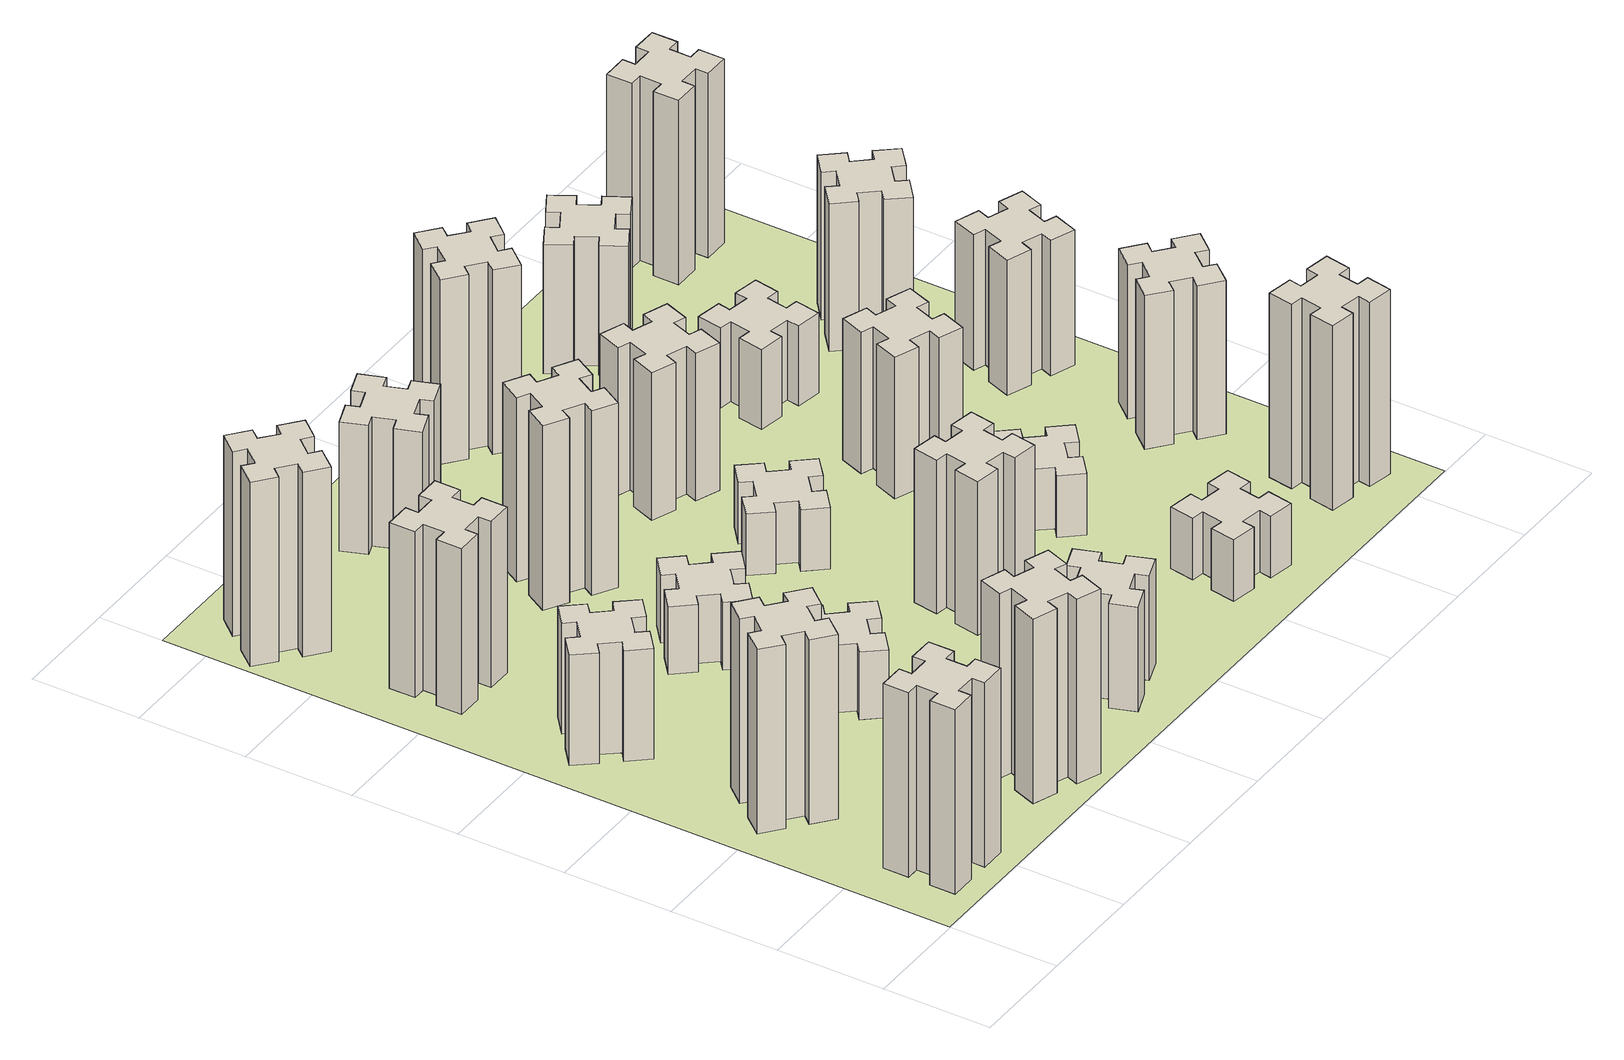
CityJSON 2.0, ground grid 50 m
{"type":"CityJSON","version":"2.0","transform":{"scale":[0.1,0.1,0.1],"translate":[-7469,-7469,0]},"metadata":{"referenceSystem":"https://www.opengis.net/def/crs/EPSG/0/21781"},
"CityObjects":{
"building1":{"type":"Building","attributes":{"class":"1000","function":"1000","usage":"1000","yearOfConstruction":2016,"roofType":"1000","measuredHeight":90,"storeysAboveGround":30,"storeysBelowGround":0},"geometry":[{"type":"Solid","lod":"1","boundaries":[[[[0,1,2,3,4,5,6,7,8,9,10,11,12,13,14,15,16,17,18,19]],[[17,16,20,21]],[[16,15,22,20]],[[15,14,23,22]],[[14,13,24,23]],[[13,12,25,24]],[[12,11,26,25]],[[11,10,27,26]],[[10,9,28,27]],[[9,8,29,28]],[[8,7,30,29]],[[7,6,31,30]],[[6,5,32,31]],[[5,4,33,32]],[[4,3,34,33]],[[3,2,35,34]],[[2,1,36,35]],[[1,0,37,36]],[[0,19,38,37]],[[19,18,39,38]],[[18,17,21,39]],[[24,25,26,27,28,29,30,31,32,33,34,35,36,37,38,39,21,20,22,23]]]]}]},
"building2":{"type":"Building","attributes":{"class":"1000","function":"1000","usage":"1000","yearOfConstruction":2016,"roofType":"1000","measuredHeight":90,"storeysAboveGround":30,"storeysBelowGround":0},"geometry":[{"type":"Solid","lod":"1","boundaries":[[[[40,41,42,43,44,45,46,47,48,49,50,51,52,53,54,55,56,57,58,59]],[[57,56,60,61]],[[56,55,62,60]],[[55,54,63,62]],[[54,53,64,63]],[[53,52,65,64]],[[52,51,66,65]],[[51,50,67,66]],[[50,49,68,67]],[[49,48,69,68]],[[48,47,70,69]],[[47,46,71,70]],[[46,45,72,71]],[[45,44,73,72]],[[44,43,74,73]],[[43,42,75,74]],[[42,41,76,75]],[[41,40,77,76]],[[40,59,78,77]],[[59,58,79,78]],[[58,57,61,79]],[[64,65,66,67,68,69,70,71,72,73,74,75,76,77,78,79,61,60,62,63]]]]}]},
"building3":{"type":"Building","attributes":{"class":"1000","function":"1000","usage":"1000","yearOfConstruction":2016,"roofType":"1000","measuredHeight":54,"storeysAboveGround":30,"storeysBelowGround":0},"geometry":[{"type":"Solid","lod":"1","boundaries":[[[[80,81,82,83,84,85,86,87,88,89,90,91,92,93,94,95,96,97,98,99]],[[97,96,100,101]],[[96,95,102,100]],[[95,94,103,102]],[[94,93,104,103]],[[93,92,105,104]],[[92,91,106,105]],[[91,90,107,106]],[[90,89,108,107]],[[89,88,109,108]],[[88,87,110,109]],[[87,86,111,110]],[[86,85,112,111]],[[85,84,113,112]],[[84,83,114,113]],[[83,82,115,114]],[[82,81,116,115]],[[81,80,117,116]],[[80,99,118,117]],[[99,98,119,118]],[[98,97,101,119]],[[104,105,106,107,108,109,110,111,112,113,114,115,116,117,118,119,101,100,102,103]]]]}]},
"building4":{"type":"Building","attributes":{"class":"1000","function":"1000","usage":"1000","yearOfConstruction":2016,"roofType":"1000","measuredHeight":81,"storeysAboveGround":30,"storeysBelowGround":0},"geometry":[{"type":"Solid","lod":"1","boundaries":[[[[120,121,122,123,124,125,126,127,128,129,130,131,132,133,134,135,136,137,138,139]],[[137,136,140,141]],[[136,135,142,140]],[[135,134,143,142]],[[134,133,144,143]],[[133,132,145,144]],[[132,131,146,145]],[[131,130,147,146]],[[130,129,148,147]],[[129,128,149,148]],[[128,127,150,149]],[[127,126,151,150]],[[126,125,152,151]],[[125,124,153,152]],[[124,123,154,153]],[[123,122,155,154]],[[122,121,156,155]],[[121,120,157,156]],[[120,139,158,157]],[[139,138,159,158]],[[138,137,141,159]],[[144,145,146,147,148,149,150,151,152,153,154,155,156,157,158,159,141,140,142,143]]]]}]},
"building5":{"type":"Building","attributes":{"class":"1000","function":"1000","usage":"1000","yearOfConstruction":2016,"roofType":"1000","measuredHeight":90,"storeysAboveGround":30,"storeysBelowGround":0},"geometry":[{"type":"Solid","lod":"1","boundaries":[[[[160,161,162,163,164,165,166,167,168,169,170,171,172,173,174,175,176,177,178,179]],[[177,176,180,181]],[[176,175,182,180]],[[175,174,183,182]],[[174,173,184,183]],[[173,172,185,184]],[[172,171,186,185]],[[171,170,187,186]],[[170,169,188,187]],[[169,168,189,188]],[[168,167,190,189]],[[167,166,191,190]],[[166,165,192,191]],[[165,164,193,192]],[[164,163,194,193]],[[163,162,195,194]],[[162,161,196,195]],[[161,160,197,196]],[[160,179,198,197]],[[179,178,199,198]],[[178,177,181,199]],[[184,185,186,187,188,189,190,191,192,193,194,195,196,197,198,199,181,180,182,183]]]]}]},
"building6":{"type":"Building","attributes":{"class":"1000","function":"1000","usage":"1000","yearOfConstruction":2016,"roofType":"1000","measuredHeight":90,"storeysAboveGround":30,"storeysBelowGround":0},"geometry":[{"type":"Solid","lod":"1","boundaries":[[[[200,201,202,203,204,205,206,207,208,209,210,211,212,213,214,215,216,217,218,219]],[[217,216,220,221]],[[216,215,222,220]],[[215,214,223,222]],[[214,213,224,223]],[[213,212,225,224]],[[212,211,226,225]],[[211,210,227,226]],[[210,209,228,227]],[[209,208,229,228]],[[208,207,230,229]],[[207,206,231,230]],[[206,205,232,231]],[[205,204,233,232]],[[204,203,234,233]],[[203,202,235,234]],[[202,201,236,235]],[[201,200,237,236]],[[200,219,238,237]],[[219,218,239,238]],[[218,217,221,239]],[[224,225,226,227,228,229,230,231,232,233,234,235,236,237,238,239,221,220,222,223]]]]}]},
"building7":{"type":"Building","attributes":{"class":"1000","function":"1000","usage":"1000","yearOfConstruction":2016,"roofType":"1000","measuredHeight":33,"storeysAboveGround":30,"storeysBelowGround":0},"geometry":[{"type":"Solid","lod":"1","boundaries":[[[[240,241,242,243,244,245,246,247,248,249,250,251,252,253,254,255,256,257,258,259]],[[257,256,260,261]],[[256,255,262,260]],[[255,254,263,262]],[[254,253,264,263]],[[253,252,265,264]],[[252,251,266,265]],[[251,250,267,266]],[[250,249,268,267]],[[249,248,269,268]],[[248,247,270,269]],[[247,246,271,270]],[[246,245,272,271]],[[245,244,273,272]],[[244,243,274,273]],[[243,242,275,274]],[[242,241,276,275]],[[241,240,277,276]],[[240,259,278,277]],[[259,258,279,278]],[[258,257,261,279]],[[264,265,266,267,268,269,270,271,272,273,274,275,276,277,278,279,261,260,262,263]]]]}]},
"building8":{"type":"Building","attributes":{"class":"1000","function":"1000","usage":"1000","yearOfConstruction":2016,"roofType":"1000","measuredHeight":33,"storeysAboveGround":30,"storeysBelowGround":0},"geometry":[{"type":"Solid","lod":"1","boundaries":[[[[280,281,282,283,284,285,286,287,288,289,290,291,292,293,294,295,296,297,298,299]],[[297,296,300,301]],[[296,295,302,300]],[[295,294,303,302]],[[294,293,304,303]],[[293,292,305,304]],[[292,291,306,305]],[[291,290,307,306]],[[290,289,308,307]],[[289,288,309,308]],[[288,287,310,309]],[[287,286,311,310]],[[286,285,312,311]],[[285,284,313,312]],[[284,283,314,313]],[[283,282,315,314]],[[282,281,316,315]],[[281,280,317,316]],[[280,299,318,317]],[[299,298,319,318]],[[298,297,301,319]],[[304,305,306,307,308,309,310,311,312,313,314,315,316,317,318,319,301,300,302,303]]]]}]},
"building9":{"type":"Building","attributes":{"class":"1000","function":"1000","usage":"1000","yearOfConstruction":2016,"roofType":"1000","measuredHeight":51,"storeysAboveGround":30,"storeysBelowGround":0},"geometry":[{"type":"Solid","lod":"1","boundaries":[[[[320,321,322,323,324,325,326,327,328,329,330,331,332,333,334,335,336,337,338,339]],[[337,336,340,341]],[[336,335,342,340]],[[335,334,343,342]],[[334,333,344,343]],[[333,332,345,344]],[[332,331,346,345]],[[331,330,347,346]],[[330,329,348,347]],[[329,328,349,348]],[[328,327,350,349]],[[327,326,351,350]],[[326,325,352,351]],[[325,324,353,352]],[[324,323,354,353]],[[323,322,355,354]],[[322,321,356,355]],[[321,320,357,356]],[[320,339,358,357]],[[339,338,359,358]],[[338,337,341,359]],[[344,345,346,347,348,349,350,351,352,353,354,355,356,357,358,359,341,340,342,343]]]]}]},
"building10":{"type":"Building","attributes":{"class":"1000","function":"1000","usage":"1000","yearOfConstruction":2016,"roofType":"1000","measuredHeight":90,"storeysAboveGround":30,"storeysBelowGround":0},"geometry":[{"type":"Solid","lod":"1","boundaries":[[[[360,361,362,363,364,365,366,367,368,369,370,371,372,373,374,375,376,377,378,379]],[[377,376,380,381]],[[376,375,382,380]],[[375,374,383,382]],[[374,373,384,383]],[[373,372,385,384]],[[372,371,386,385]],[[371,370,387,386]],[[370,369,388,387]],[[369,368,389,388]],[[368,367,390,389]],[[367,366,391,390]],[[366,365,392,391]],[[365,364,393,392]],[[364,363,394,393]],[[363,362,395,394]],[[362,361,396,395]],[[361,360,397,396]],[[360,379,398,397]],[[379,378,399,398]],[[378,377,381,399]],[[384,385,386,387,388,389,390,391,392,393,394,395,396,397,398,399,381,380,382,383]]]]}]},
"building11":{"type":"Building","attributes":{"class":"1000","function":"1000","usage":"1000","yearOfConstruction":2016,"roofType":"1000","measuredHeight":63,"storeysAboveGround":30,"storeysBelowGround":0},"geometry":[{"type":"Solid","lod":"1","boundaries":[[[[400,401,402,403,404,405,406,407,408,409,410,411,412,413,414,415,416,417,418,419]],[[417,416,420,421]],[[416,415,422,420]],[[415,414,423,422]],[[414,413,424,423]],[[413,412,425,424]],[[412,411,426,425]],[[411,410,427,426]],[[410,409,428,427]],[[409,408,429,428]],[[408,407,430,429]],[[407,406,431,430]],[[406,405,432,431]],[[405,404,433,432]],[[404,403,434,433]],[[403,402,435,434]],[[402,401,436,435]],[[401,400,437,436]],[[400,419,438,437]],[[419,418,439,438]],[[418,417,421,439]],[[424,425,426,427,428,429,430,431,432,433,434,435,436,437,438,439,421,420,422,423]]]]}]},
"building12":{"type":"Building","attributes":{"class":"1000","function":"1000","usage":"1000","yearOfConstruction":2016,"roofType":"1000","measuredHeight":75,"storeysAboveGround":30,"storeysBelowGround":0},"geometry":[{"type":"Solid","lod":"1","boundaries":[[[[440,441,442,443,444,445,446,447,448,449,450,451,452,453,454,455,456,457,458,459]],[[457,456,460,461]],[[456,455,462,460]],[[455,454,463,462]],[[454,453,464,463]],[[453,452,465,464]],[[452,451,466,465]],[[451,450,467,466]],[[450,449,468,467]],[[449,448,469,468]],[[448,447,470,469]],[[447,446,471,470]],[[446,445,472,471]],[[445,444,473,472]],[[444,443,474,473]],[[443,442,475,474]],[[442,441,476,475]],[[441,440,477,476]],[[440,459,478,477]],[[459,458,479,478]],[[458,457,461,479]],[[464,465,466,467,468,469,470,471,472,473,474,475,476,477,478,479,461,460,462,463]]]]}]},
"building13":{"type":"Building","attributes":{"class":"1000","function":"1000","usage":"1000","yearOfConstruction":2016,"roofType":"1000","measuredHeight":30,"storeysAboveGround":30,"storeysBelowGround":0},"geometry":[{"type":"Solid","lod":"1","boundaries":[[[[480,481,482,483,484,485,486,487,488,489,490,491,492,493,494,495,496,497,498,499]],[[497,496,500,501]],[[496,495,502,500]],[[495,494,503,502]],[[494,493,504,503]],[[493,492,505,504]],[[492,491,506,505]],[[491,490,507,506]],[[490,489,508,507]],[[489,488,509,508]],[[488,487,510,509]],[[487,486,511,510]],[[486,485,512,511]],[[485,484,513,512]],[[484,483,514,513]],[[483,482,515,514]],[[482,481,516,515]],[[481,480,517,516]],[[480,499,518,517]],[[499,498,519,518]],[[498,497,501,519]],[[504,505,506,507,508,509,510,511,512,513,514,515,516,517,518,519,501,500,502,503]]]]}]},
"building14":{"type":"Building","attributes":{"class":"1000","function":"1000","usage":"1000","yearOfConstruction":2016,"roofType":"1000","measuredHeight":72,"storeysAboveGround":30,"storeysBelowGround":0},"geometry":[{"type":"Solid","lod":"1","boundaries":[[[[520,521,522,523,524,525,526,527,528,529,530,531,532,533,534,535,536,537,538,539]],[[537,536,540,541]],[[536,535,542,540]],[[535,534,543,542]],[[534,533,544,543]],[[533,532,545,544]],[[532,531,546,545]],[[531,530,547,546]],[[530,529,548,547]],[[529,528,549,548]],[[528,527,550,549]],[[527,526,551,550]],[[526,525,552,551]],[[525,524,553,552]],[[524,523,554,553]],[[523,522,555,554]],[[522,521,556,555]],[[521,520,557,556]],[[520,539,558,557]],[[539,538,559,558]],[[538,537,541,559]],[[544,545,546,547,548,549,550,551,552,553,554,555,556,557,558,559,541,540,542,543]]]]}]},
"building15":{"type":"Building","attributes":{"class":"1000","function":"1000","usage":"1000","yearOfConstruction":2016,"roofType":"1000","measuredHeight":30,"storeysAboveGround":30,"storeysBelowGround":0},"geometry":[{"type":"Solid","lod":"1","boundaries":[[[[560,561,562,563,564,565,566,567,568,569,570,571,572,573,574,575,576,577,578,579]],[[577,576,580,581]],[[576,575,582,580]],[[575,574,583,582]],[[574,573,584,583]],[[573,572,585,584]],[[572,571,586,585]],[[571,570,587,586]],[[570,569,588,587]],[[569,568,589,588]],[[568,567,590,589]],[[567,566,591,590]],[[566,565,592,591]],[[565,564,593,592]],[[564,563,594,593]],[[563,562,595,594]],[[562,561,596,595]],[[561,560,597,596]],[[560,579,598,597]],[[579,578,599,598]],[[578,577,581,599]],[[584,585,586,587,588,589,590,591,592,593,594,595,596,597,598,599,581,580,582,583]]]]}]},
"building16":{"type":"Building","attributes":{"class":"1000","function":"1000","usage":"1000","yearOfConstruction":2016,"roofType":"1000","measuredHeight":90,"storeysAboveGround":30,"storeysBelowGround":0},"geometry":[{"type":"Solid","lod":"1","boundaries":[[[[600,601,602,603,604,605,606,607,608,609,610,611,612,613,614,615,616,617,618,619]],[[617,616,620,621]],[[616,615,622,620]],[[615,614,623,622]],[[614,613,624,623]],[[613,612,625,624]],[[612,611,626,625]],[[611,610,627,626]],[[610,609,628,627]],[[609,608,629,628]],[[608,607,630,629]],[[607,606,631,630]],[[606,605,632,631]],[[605,604,633,632]],[[604,603,634,633]],[[603,602,635,634]],[[602,601,636,635]],[[601,600,637,636]],[[600,619,638,637]],[[619,618,639,638]],[[618,617,621,639]],[[624,625,626,627,628,629,630,631,632,633,634,635,636,637,638,639,621,620,622,623]]]]}]},
"building17":{"type":"Building","attributes":{"class":"1000","function":"1000","usage":"1000","yearOfConstruction":2016,"roofType":"1000","measuredHeight":30,"storeysAboveGround":30,"storeysBelowGround":0},"geometry":[{"type":"Solid","lod":"1","boundaries":[[[[640,641,642,643,644,645,646,647,648,649,650,651,652,653,654,655,656,657,658,659]],[[657,656,660,661]],[[656,655,662,660]],[[655,654,663,662]],[[654,653,664,663]],[[653,652,665,664]],[[652,651,666,665]],[[651,650,667,666]],[[650,649,668,667]],[[649,648,669,668]],[[648,647,670,669]],[[647,646,671,670]],[[646,645,672,671]],[[645,644,673,672]],[[644,643,674,673]],[[643,642,675,674]],[[642,641,676,675]],[[641,640,677,676]],[[640,659,678,677]],[[659,658,679,678]],[[658,657,661,679]],[[664,665,666,667,668,669,670,671,672,673,674,675,676,677,678,679,661,660,662,663]]]]}]},
"building18":{"type":"Building","attributes":{"class":"1000","function":"1000","usage":"1000","yearOfConstruction":2016,"roofType":"1000","measuredHeight":69,"storeysAboveGround":30,"storeysBelowGround":0},"geometry":[{"type":"Solid","lod":"1","boundaries":[[[[680,681,682,683,684,685,686,687,688,689,690,691,692,693,694,695,696,697,698,699]],[[697,696,700,701]],[[696,695,702,700]],[[695,694,703,702]],[[694,693,704,703]],[[693,692,705,704]],[[692,691,706,705]],[[691,690,707,706]],[[690,689,708,707]],[[689,688,709,708]],[[688,687,710,709]],[[687,686,711,710]],[[686,685,712,711]],[[685,684,713,712]],[[684,683,714,713]],[[683,682,715,714]],[[682,681,716,715]],[[681,680,717,716]],[[680,699,718,717]],[[699,698,719,718]],[[698,697,701,719]],[[704,705,706,707,708,709,710,711,712,713,714,715,716,717,718,719,701,700,702,703]]]]}]},
"building19":{"type":"Building","attributes":{"class":"1000","function":"1000","usage":"1000","yearOfConstruction":2016,"roofType":"1000","measuredHeight":39,"storeysAboveGround":30,"storeysBelowGround":0},"geometry":[{"type":"Solid","lod":"1","boundaries":[[[[720,721,722,723,724,725,726,727,728,729,730,731,732,733,734,735,736,737,738,739]],[[737,736,740,741]],[[736,735,742,740]],[[735,734,743,742]],[[734,733,744,743]],[[733,732,745,744]],[[732,731,746,745]],[[731,730,747,746]],[[730,729,748,747]],[[729,728,749,748]],[[728,727,750,749]],[[727,726,751,750]],[[726,725,752,751]],[[725,724,753,752]],[[724,723,754,753]],[[723,722,755,754]],[[722,721,756,755]],[[721,720,757,756]],[[720,739,758,757]],[[739,738,759,758]],[[738,737,741,759]],[[744,745,746,747,748,749,750,751,752,753,754,755,756,757,758,759,741,740,742,743]]]]}]},
"building20":{"type":"Building","attributes":{"class":"1000","function":"1000","usage":"1000","yearOfConstruction":2016,"roofType":"1000","measuredHeight":90,"storeysAboveGround":30,"storeysBelowGround":0},"geometry":[{"type":"Solid","lod":"1","boundaries":[[[[760,761,762,763,764,765,766,767,768,769,770,771,772,773,774,775,776,777,778,779]],[[777,776,780,781]],[[776,775,782,780]],[[775,774,783,782]],[[774,773,784,783]],[[773,772,785,784]],[[772,771,786,785]],[[771,770,787,786]],[[770,769,788,787]],[[769,768,789,788]],[[768,767,790,789]],[[767,766,791,790]],[[766,765,792,791]],[[765,764,793,792]],[[764,763,794,793]],[[763,762,795,794]],[[762,761,796,795]],[[761,760,797,796]],[[760,779,798,797]],[[779,778,799,798]],[[778,777,781,799]],[[784,785,786,787,788,789,790,791,792,793,794,795,796,797,798,799,781,780,782,783]]]]}]},
"building21":{"type":"Building","attributes":{"class":"1000","function":"1000","usage":"1000","yearOfConstruction":2016,"roofType":"1000","measuredHeight":63,"storeysAboveGround":30,"storeysBelowGround":0},"geometry":[{"type":"Solid","lod":"1","boundaries":[[[[800,801,802,803,804,805,806,807,808,809,810,811,812,813,814,815,816,817,818,819]],[[817,816,820,821]],[[816,815,822,820]],[[815,814,823,822]],[[814,813,824,823]],[[813,812,825,824]],[[812,811,826,825]],[[811,810,827,826]],[[810,809,828,827]],[[809,808,829,828]],[[808,807,830,829]],[[807,806,831,830]],[[806,805,832,831]],[[805,804,833,832]],[[804,803,834,833]],[[803,802,835,834]],[[802,801,836,835]],[[801,800,837,836]],[[800,819,838,837]],[[819,818,839,838]],[[818,817,821,839]],[[824,825,826,827,828,829,830,831,832,833,834,835,836,837,838,839,821,820,822,823]]]]}]},
"building22":{"type":"Building","attributes":{"class":"1000","function":"1000","usage":"1000","yearOfConstruction":2016,"roofType":"1000","measuredHeight":75,"storeysAboveGround":30,"storeysBelowGround":0},"geometry":[{"type":"Solid","lod":"1","boundaries":[[[[840,841,842,843,844,845,846,847,848,849,850,851,852,853,854,855,856,857,858,859]],[[857,856,860,861]],[[856,855,862,860]],[[855,854,863,862]],[[854,853,864,863]],[[853,852,865,864]],[[852,851,866,865]],[[851,850,867,866]],[[850,849,868,867]],[[849,848,869,868]],[[848,847,870,869]],[[847,846,871,870]],[[846,845,872,871]],[[845,844,873,872]],[[844,843,874,873]],[[843,842,875,874]],[[842,841,876,875]],[[841,840,877,876]],[[840,859,878,877]],[[859,858,879,878]],[[858,857,861,879]],[[864,865,866,867,868,869,870,871,872,873,874,875,876,877,878,879,861,860,862,863]]]]}]},
"building23":{"type":"Building","attributes":{"class":"1000","function":"1000","usage":"1000","yearOfConstruction":2016,"roofType":"1000","measuredHeight":66,"storeysAboveGround":30,"storeysBelowGround":0},"geometry":[{"type":"Solid","lod":"1","boundaries":[[[[880,881,882,883,884,885,886,887,888,889,890,891,892,893,894,895,896,897,898,899]],[[897,896,900,901]],[[896,895,902,900]],[[895,894,903,902]],[[894,893,904,903]],[[893,892,905,904]],[[892,891,906,905]],[[891,890,907,906]],[[890,889,908,907]],[[889,888,909,908]],[[888,887,910,909]],[[887,886,911,910]],[[886,885,912,911]],[[885,884,913,912]],[[884,883,914,913]],[[883,882,915,914]],[[882,881,916,915]],[[881,880,917,916]],[[880,899,918,917]],[[899,898,919,918]],[[898,897,901,919]],[[904,905,906,907,908,909,910,911,912,913,914,915,916,917,918,919,901,900,902,903]]]]}]},
"building24":{"type":"Building","attributes":{"class":"1000","function":"1000","usage":"1000","yearOfConstruction":2016,"roofType":"1000","measuredHeight":72,"storeysAboveGround":30,"storeysBelowGround":0},"geometry":[{"type":"Solid","lod":"1","boundaries":[[[[920,921,922,923,924,925,926,927,928,929,930,931,932,933,934,935,936,937,938,939]],[[937,936,940,941]],[[936,935,942,940]],[[935,934,943,942]],[[934,933,944,943]],[[933,932,945,944]],[[932,931,946,945]],[[931,930,947,946]],[[930,929,948,947]],[[929,928,949,948]],[[928,927,950,949]],[[927,926,951,950]],[[926,925,952,951]],[[925,924,953,952]],[[924,923,954,953]],[[923,922,955,954]],[[922,921,956,955]],[[921,920,957,956]],[[920,939,958,957]],[[939,938,959,958]],[[938,937,941,959]],[[944,945,946,947,948,949,950,951,952,953,954,955,956,957,958,959,941,940,942,943]]]]}]},
"building25":{"type":"Building","attributes":{"class":"1000","function":"1000","usage":"1000","yearOfConstruction":2016,"roofType":"1000","measuredHeight":90,"storeysAboveGround":30,"storeysBelowGround":0},"geometry":[{"type":"Solid","lod":"1","boundaries":[[[[960,961,962,963,964,965,966,967,968,969,970,971,972,973,974,975,976,977,978,979]],[[977,976,980,981]],[[976,975,982,980]],[[975,974,983,982]],[[974,973,984,983]],[[973,972,985,984]],[[972,971,986,985]],[[971,970,987,986]],[[970,969,988,987]],[[969,968,989,988]],[[968,967,990,989]],[[967,966,991,990]],[[966,965,992,991]],[[965,964,993,992]],[[964,963,994,993]],[[963,962,995,994]],[[962,961,996,995]],[[961,960,997,996]],[[960,979,998,997]],[[979,978,999,998]],[[978,977,981,999]],[[984,985,986,987,988,989,990,991,992,993,994,995,996,997,998,999,981,980,982,983]]]]}]},
"landuse1":{"type":"LandUse","attributes":{"name":"plot1","function":"1010"},"geometry":[{"type":"MultiSurface","lod":"1","boundaries":[[[1000,1001,1002,1003]]]}]}
},
"vertices":[
[265,325,0],[265,225,0],[205,225,0],[205,105,0],[325,105,0],[325,165,0],[425,165,0],[425,105,0],[545,105,0],[545,225,0],[485,225,0],[485,325,0],[545,325,0],[545,445,0],[425,445,0],[425,385,0],[325,385,0],[325,445,0],[205,445,0],[205,325,0],[325,385,900],[325,445,900],[425,385,900],[425,445,900],[545,445,900],[545,325,900],[485,325,900],[485,225,900],[545,225,900],[545,105,900],[425,105,900],[425,165,900],[325,165,900],[325,105,900],[205,105,900],[205,225,900],[265,225,900],[265,325,900],[205,325,900],[205,445,900],
[484,1067,0],[408,1132,0],[446,1178,0],[354,1255,0],[277,1163,0],[323,1124,0],[259,1048,0],[213,1086,0],[136,994,0],[228,917,0],[266,963,0],[343,899,0],[304,853,0],[396,776,0],[473,868,0],[427,906,0],[492,983,0],[538,944,0],[615,1036,0],[523,1113,0],[492,983,900],[538,944,900],[427,906,900],[473,868,900],[396,776,900],[304,853,900],[343,899,900],[266,963,900],[228,917,900],[136,994,900],[213,1086,900],[259,1048,900],[323,1124,900],[277,1163,900],[354,1255,900],[446,1178,900],[408,1132,900],[484,1067,900],[523,1113,900],[615,1036,900],
[492,1888,0],[427,1964,0],[473,2003,0],[396,2095,0],[304,2018,0],[343,1972,0],[266,1907,0],[228,1953,0],[136,1876,0],[213,1784,0],[259,1823,0],[323,1746,0],[277,1708,0],[354,1616,0],[446,1693,0],[408,1739,0],[484,1803,0],[523,1757,0],[615,1834,0],[538,1926,0],[484,1803,540],[523,1757,540],[408,1739,540],[446,1693,540],[354,1616,540],[277,1708,540],[323,1746,540],[259,1823,540],[213,1784,540],[136,1876,540],[228,1953,540],[266,1907,540],[343,1972,540],[304,2018,540],[396,2095,540],[473,2003,540],[427,1964,540],[492,1888,540],[538,1926,540],[615,1834,540],
[485,2545,0],[485,2645,0],[545,2645,0],[545,2765,0],[425,2765,0],[425,2705,0],[325,2705,0],[325,2765,0],[205,2765,0],[205,2645,0],[265,2645,0],[265,2545,0],[205,2545,0],[205,2425,0],[325,2425,0],[325,2485,0],[425,2485,0],[425,2425,0],[545,2425,0],[545,2545,0],[425,2485,810],[425,2425,810],[325,2485,810],[325,2425,810],[205,2425,810],[205,2545,810],[265,2545,810],[265,2645,810],[205,2645,810],[205,2765,810],[325,2765,810],[325,2705,810],[425,2705,810],[425,2765,810],[545,2765,810],[545,2645,810],[485,2645,810],[485,2545,810],[545,2545,810],[545,2425,810],
[1029,360,0],[995,266,0],[939,287,0],[897,174,0],[1010,133,0],[1031,189,0],[1125,155,0],[1104,99,0],[1217,57,0],[1258,170,0],[1202,191,0],[1236,285,0],[1292,264,0],[1333,377,0],[1220,418,0],[1200,362,0],[1106,396,0],[1127,452,0],[1014,493,0],[973,380,0],[1106,396,900],[1127,452,900],[1200,362,900],[1220,418,900],[1333,377,900],[1292,264,900],[1236,285,900],[1202,191,900],[1258,170,900],[1217,57,900],[1104,99,900],[1125,155,900],[1031,189,900],[1010,133,900],[897,174,900],[939,287,900],[995,266,900],[1029,360,900],[973,380,900],[1014,493,900],
[384,3387,0],[308,3452,0],[346,3498,0],[254,3575,0],[177,3483,0],[223,3444,0],[159,3368,0],[113,3406,0],[36,3314,0],[128,3237,0],[166,3283,0],[243,3219,0],[204,3173,0],[296,3096,0],[373,3188,0],[327,3226,0],[392,3303,0],[438,3264,0],[515,3356,0],[423,3433,0],[392,3303,900],[438,3264,900],[327,3226,900],[373,3188,900],[296,3096,900],[204,3173,900],[243,3219,900],[166,3283,900],[128,3237,900],[36,3314,900],[113,3406,900],[159,3368,900],[223,3444,900],[177,3483,900],[254,3575,900],[346,3498,900],[308,3452,900],[384,3387,900],[423,3433,900],[515,3356,900],
[1083,1332,0],[1006,1267,0],[968,1313,0],[876,1236,0],[953,1144,0],[999,1183,0],[1063,1106,0],[1017,1068,0],[1094,976,0],[1186,1053,0],[1148,1099,0],[1224,1163,0],[1263,1117,0],[1355,1194,0],[1278,1286,0],[1232,1248,0],[1167,1324,0],[1213,1363,0],[1136,1455,0],[1044,1378,0],[1167,1324,330],[1213,1363,330],[1232,1248,330],[1278,1286,330],[1355,1194,330],[1263,1117,330],[1224,1163,330],[1148,1099,330],[1186,1053,330],[1094,976,330],[1017,1068,330],[1063,1106,330],[999,1183,330],[953,1144,330],[876,1236,330],[968,1313,330],[1006,1267,330],[1083,1332,330],[1044,1378,330],[1136,1455,330],
[1083,1972,0],[1006,1907,0],[968,1953,0],[876,1876,0],[953,1784,0],[999,1823,0],[1063,1746,0],[1017,1708,0],[1094,1616,0],[1186,1693,0],[1148,1739,0],[1224,1803,0],[1263,1757,0],[1355,1834,0],[1278,1926,0],[1232,1888,0],[1167,1964,0],[1213,2003,0],[1136,2095,0],[1044,2018,0],[1167,1964,330],[1213,2003,330],[1232,1888,330],[1278,1926,330],[1355,1834,330],[1263,1757,330],[1224,1803,330],[1148,1739,330],[1186,1693,330],[1094,1616,330],[1017,1708,330],[1063,1746,330],[999,1823,330],[953,1784,330],[876,1876,330],[968,1953,330],[1006,1907,330],[1083,1972,330],[1044,2018,330],[1136,2095,330],
[1765,496,0],[1671,462,0],[1650,518,0],[1537,477,0],[1579,364,0],[1635,385,0],[1669,291,0],[1613,270,0],[1654,157,0],[1767,199,0],[1746,255,0],[1840,289,0],[1860,233,0],[1973,274,0],[1932,387,0],[1876,366,0],[1842,460,0],[1898,480,0],[1857,593,0],[1744,552,0],[1842,460,510],[1898,480,510],[1876,366,510],[1932,387,510],[1973,274,510],[1860,233,510],[1840,289,510],[1746,255,510],[1767,199,510],[1654,157,510],[1613,270,510],[1669,291,510],[1635,385,510],[1579,364,510],[1537,477,510],[1650,518,510],[1671,462,510],[1765,496,510],[1744,552,510],[1857,593,510],
[1117,2525,0],[1204,2475,0],[1174,2423,0],[1278,2363,0],[1338,2467,0],[1286,2497,0],[1336,2584,0],[1388,2554,0],[1448,2658,0],[1344,2718,0],[1314,2666,0],[1227,2716,0],[1257,2768,0],[1153,2828,0],[1093,2724,0],[1145,2694,0],[1095,2607,0],[1043,2637,0],[983,2533,0],[1087,2473,0],[1095,2607,900],[1043,2637,900],[1145,2694,900],[1093,2724,900],[1153,2828,900],[1257,2768,900],[1227,2716,900],[1314,2666,900],[1344,2718,900],[1448,2658,900],[1388,2554,900],[1336,2584,900],[1286,2497,900],[1338,2467,900],[1278,2363,900],[1174,2423,900],[1204,2475,900],[1117,2525,900],[1087,2473,900],[983,2533,900],
[1125,3456,0],[1031,3422,0],[1010,3478,0],[897,3437,0],[939,3324,0],[995,3345,0],[1029,3251,0],[973,3230,0],[1014,3117,0],[1127,3159,0],[1106,3215,0],[1200,3249,0],[1220,3193,0],[1333,3234,0],[1292,3347,0],[1236,3326,0],[1202,3420,0],[1258,3440,0],[1217,3553,0],[1104,3512,0],[1202,3420,630],[1258,3440,630],[1236,3326,630],[1292,3347,630],[1333,3234,630],[1220,3193,630],[1200,3249,630],[1106,3215,630],[1127,3159,630],[1014,3117,630],[973,3230,630],[1029,3251,630],[995,3345,630],[939,3324,630],[897,3437,630],[1010,3478,630],[1031,3422,630],[1125,3456,630],[1104,3512,630],[1217,3553,630],
[2055,1047,0],[2072,1145,0],[2131,1135,0],[2152,1253,0],[2034,1274,0],[2024,1215,0],[1925,1232,0],[1936,1291,0],[1817,1312,0],[1797,1194,0],[1856,1184,0],[1838,1085,0],[1779,1096,0],[1758,977,0],[1877,957,0],[1887,1016,0],[1985,998,0],[1975,939,0],[2093,918,0],[2114,1037,0],[1985,998,750],[1975,939,750],[1887,1016,750],[1877,957,750],[1758,977,750],[1779,1096,750],[1838,1085,750],[1856,1184,750],[1797,1194,750],[1817,1312,750],[1936,1291,750],[1925,1232,750],[2024,1215,750],[2034,1274,750],[2152,1253,750],[2131,1135,750],[2072,1145,750],[2055,1047,750],[2114,1037,750],[2093,918,750],
[1972,1988,0],[1907,2064,0],[1953,2103,0],[1876,2195,0],[1784,2118,0],[1823,2072,0],[1746,2007,0],[1708,2053,0],[1616,1976,0],[1693,1884,0],[1739,1923,0],[1803,1846,0],[1757,1808,0],[1834,1716,0],[1926,1793,0],[1888,1839,0],[1964,1903,0],[2003,1857,0],[2095,1934,0],[2018,2026,0],[1964,1903,300],[2003,1857,300],[1888,1839,300],[1926,1793,300],[1834,1716,300],[1757,1808,300],[1803,1846,300],[1739,1923,300],[1693,1884,300],[1616,1976,300],[1708,2053,300],[1746,2007,300],[1823,2072,300],[1784,2118,300],[1876,2195,300],[1953,2103,300],[1907,2064,300],[1972,1988,300],[2018,2026,300],[2095,1934,300],
[1869,2680,0],[1835,2586,0],[1779,2607,0],[1737,2494,0],[1850,2453,0],[1871,2509,0],[1965,2475,0],[1944,2419,0],[2057,2377,0],[2098,2490,0],[2042,2511,0],[2076,2605,0],[2132,2584,0],[2173,2697,0],[2060,2738,0],[2040,2682,0],[1946,2716,0],[1967,2772,0],[1854,2813,0],[1813,2700,0],[1946,2716,720],[1967,2772,720],[2040,2682,720],[2060,2738,720],[2173,2697,720],[2132,2584,720],[2076,2605,720],[2042,2511,720],[2098,2490,720],[2057,2377,720],[1944,2419,720],[1965,2475,720],[1871,2509,720],[1850,2453,720],[1737,2494,720],[1779,2607,720],[1835,2586,720],[1869,2680,720],[1813,2700,720],[1854,2813,720],
[2596,444,0],[2578,345,0],[2519,356,0],[2498,237,0],[2617,217,0],[2627,276,0],[2725,258,0],[2715,199,0],[2833,178,0],[2854,297,0],[2795,307,0],[2812,405,0],[2871,395,0],[2892,513,0],[2774,534,0],[2764,475,0],[2665,492,0],[2676,551,0],[2557,572,0],[2537,454,0],[2665,492,300],[2676,551,300],[2764,475,300],[2774,534,300],[2892,513,300],[2871,395,300],[2812,405,300],[2795,307,300],[2854,297,300],[2833,178,300],[2715,199,300],[2725,258,300],[2627,276,300],[2617,217,300],[2498,237,300],[2519,356,300],[2578,345,300],[2596,444,300],[2537,454,300],[2557,572,300],
[1746,3383,0],[1823,3319,0],[1784,3273,0],[1876,3196,0],[1953,3288,0],[1907,3326,0],[1972,3403,0],[2018,3364,0],[2095,3456,0],[2003,3533,0],[1964,3487,0],[1888,3552,0],[1926,3598,0],[1834,3675,0],[1757,3583,0],[1803,3544,0],[1739,3468,0],[1693,3506,0],[1616,3414,0],[1708,3337,0],[1739,3468,900],[1693,3506,900],[1803,3544,900],[1757,3583,900],[1834,3675,900],[1926,3598,900],[1888,3552,900],[1964,3487,900],[2003,3533,900],[2095,3456,900],[2018,3364,900],[1972,3403,900],[1907,3326,900],[1953,3288,900],[1876,3196,900],[1784,3273,900],[1823,3319,900],[1746,3383,900],[1708,3337,900],[1616,3414,900],
[2628,1099,0],[2704,1163,0],[2743,1117,0],[2835,1194,0],[2758,1286,0],[2712,1248,0],[2647,1324,0],[2693,1363,0],[2616,1455,0],[2524,1378,0],[2563,1332,0],[2486,1267,0],[2448,1313,0],[2356,1236,0],[2433,1144,0],[2479,1183,0],[2543,1106,0],[2497,1068,0],[2574,976,0],[2666,1053,0],[2543,1106,300],[2497,1068,300],[2479,1183,300],[2433,1144,300],[2356,1236,300],[2448,1313,300],[2486,1267,300],[2563,1332,300],[2524,1378,300],[2616,1455,300],[2693,1363,300],[2647,1324,300],[2712,1248,300],[2758,1286,300],[2835,1194,300],[2743,1117,300],[2704,1163,300],[2628,1099,300],[2666,1053,300],[2574,976,300],
[2682,1771,0],[2716,1865,0],[2772,1844,0],[2813,1957,0],[2700,1998,0],[2680,1942,0],[2586,1976,0],[2607,2032,0],[2494,2073,0],[2453,1960,0],[2509,1940,0],[2475,1846,0],[2419,1867,0],[2377,1754,0],[2490,1713,0],[2511,1769,0],[2605,1735,0],[2584,1679,0],[2697,1637,0],[2738,1750,0],[2605,1735,690],[2584,1679,690],[2511,1769,690],[2490,1713,690],[2377,1754,690],[2419,1867,690],[2475,1846,690],[2509,1940,690],[2453,1960,690],[2494,2073,690],[2607,2032,690],[2586,1976,690],[2680,1942,690],[2700,1998,690],[2813,1957,690],[2772,1844,690],[2716,1865,690],[2682,1771,690],[2738,1750,690],[2697,1637,690],
[2596,2664,0],[2578,2565,0],[2519,2576,0],[2498,2457,0],[2617,2437,0],[2627,2496,0],[2725,2478,0],[2715,2419,0],[2833,2398,0],[2854,2517,0],[2795,2527,0],[2812,2625,0],[2871,2615,0],[2892,2733,0],[2774,2754,0],[2764,2695,0],[2665,2712,0],[2676,2771,0],[2557,2792,0],[2537,2674,0],[2665,2712,390],[2676,2771,390],[2764,2695,390],[2774,2754,390],[2892,2733,390],[2871,2615,390],[2812,2625,390],[2795,2527,390],[2854,2517,390],[2833,2398,390],[2715,2419,390],[2725,2478,390],[2627,2496,390],[2617,2437,390],[2498,2457,390],[2519,2576,390],[2578,2565,390],[2596,2664,390],[2537,2674,390],[2557,2792,390],
[3504,475,0],[3405,492,0],[3416,551,0],[3297,572,0],[3277,454,0],[3336,444,0],[3318,345,0],[3259,356,0],[3238,237,0],[3357,217,0],[3367,276,0],[3465,258,0],[3455,199,0],[3573,178,0],[3594,297,0],[3535,307,0],[3552,405,0],[3611,395,0],[3632,513,0],[3514,534,0],[3552,405,900],[3611,395,900],[3535,307,900],[3594,297,900],[3573,178,900],[3455,199,900],[3465,258,900],[3367,276,900],[3357,217,900],[3238,237,900],[3259,356,900],[3318,345,900],[3336,444,900],[3277,454,900],[3297,572,900],[3416,551,900],[3405,492,900],[3504,475,900],[3514,534,900],[3632,513,900],
[2716,3347,0],[2666,3434,0],[2718,3464,0],[2658,3568,0],[2554,3508,0],[2584,3456,0],[2497,3406,0],[2467,3458,0],[2363,3398,0],[2423,3294,0],[2475,3324,0],[2525,3237,0],[2473,3207,0],[2533,3103,0],[2637,3163,0],[2607,3215,0],[2694,3265,0],[2724,3213,0],[2828,3273,0],[2768,3377,0],[2694,3265,630],[2724,3213,630],[2607,3215,630],[2637,3163,630],[2533,3103,630],[2473,3207,630],[2525,3237,630],[2475,3324,630],[2423,3294,630],[2363,3398,630],[2467,3458,630],[2497,3406,630],[2584,3456,630],[2554,3508,630],[2658,3568,630],[2718,3464,630],[2666,3434,630],[2716,3347,630],[2768,3377,630],[2828,3273,630],
[3487,1006,0],[3552,1083,0],[3598,1044,0],[3675,1136,0],[3583,1213,0],[3544,1167,0],[3468,1232,0],[3506,1278,0],[3414,1355,0],[3337,1263,0],[3383,1224,0],[3319,1148,0],[3273,1186,0],[3196,1094,0],[3288,1017,0],[3326,1063,0],[3403,999,0],[3364,953,0],[3456,876,0],[3533,968,0],[3403,999,750],[3364,953,750],[3326,1063,750],[3288,1017,750],[3196,1094,750],[3273,1186,750],[3319,1148,750],[3383,1224,750],[3337,1263,750],[3414,1355,750],[3506,1278,750],[3468,1232,750],[3544,1167,750],[3583,1213,750],[3675,1136,750],[3598,1044,750],[3552,1083,750],[3487,1006,750],[3533,968,750],[3456,876,750],
[3520,1942,0],[3426,1976,0],[3447,2032,0],[3334,2073,0],[3293,1960,0],[3349,1940,0],[3315,1846,0],[3259,1867,0],[3217,1754,0],[3330,1713,0],[3351,1769,0],[3445,1735,0],[3424,1679,0],[3537,1637,0],[3578,1750,0],[3522,1771,0],[3556,1865,0],[3612,1844,0],[3653,1957,0],[3540,1998,0],[3556,1865,660],[3612,1844,660],[3522,1771,660],[3578,1750,660],[3537,1637,660],[3424,1679,660],[3445,1735,660],[3351,1769,660],[3330,1713,660],[3217,1754,660],[3259,1867,660],[3315,1846,660],[3349,1940,660],[3293,1960,660],[3334,2073,660],[3447,2032,660],[3426,1976,660],[3520,1942,660],[3540,1998,660],[3653,1957,660],
[3219,2463,0],[3283,2386,0],[3237,2348,0],[3314,2256,0],[3406,2333,0],[3368,2379,0],[3444,2443,0],[3483,2397,0],[3575,2474,0],[3498,2566,0],[3452,2528,0],[3387,2604,0],[3433,2643,0],[3356,2735,0],[3264,2658,0],[3303,2612,0],[3226,2547,0],[3188,2593,0],[3096,2516,0],[3173,2424,0],[3226,2547,720],[3188,2593,720],[3303,2612,720],[3264,2658,720],[3356,2735,720],[3433,2643,720],[3387,2604,720],[3452,2528,720],[3498,2566,720],[3575,2474,720],[3483,2397,720],[3444,2443,720],[3368,2379,720],[3406,2333,720],[3314,2256,720],[3237,2348,720],[3283,2386,720],[3219,2463,720],[3173,2424,720],[3096,2516,720],
[3285,3325,0],[3385,3325,0],[3385,3265,0],[3505,3265,0],[3505,3385,0],[3445,3385,0],[3445,3485,0],[3505,3485,0],[3505,3605,0],[3385,3605,0],[3385,3545,0],[3285,3545,0],[3285,3605,0],[3165,3605,0],[3165,3485,0],[3225,3485,0],[3225,3385,0],[3165,3385,0],[3165,3265,0],[3285,3265,0],[3225,3385,900],[3165,3385,900],[3225,3485,900],[3165,3485,900],[3165,3605,900],[3285,3605,900],[3285,3545,900],[3385,3545,900],[3385,3605,900],[3505,3605,900],[3505,3485,900],[3445,3485,900],[3445,3385,900],[3505,3385,900],[3505,3265,900],[3385,3265,900],[3385,3325,900],[3285,3325,900],[3285,3265,900],[3165,3265,900],
[5,3705,0],[3705,3705,0],[3705,5,0],[5,5,0]
]}
